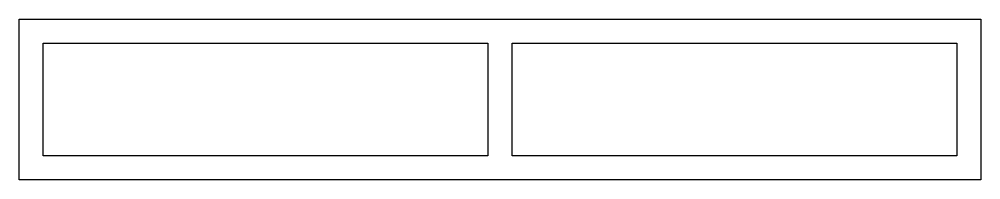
# Model space of a CAD drawing. Extents: x 702.9 to 762.9, y 428.9 to 438.9.
import ezdxf

# ---------------------------------------------------------------- set-up
doc = ezdxf.new("R2010")
doc.units = 0
doc.layers.get('0').update_dxf_attribs({"linetype": 'CONTINUOUS'})

msp = doc.modelspace()

# ---------------------------------------------------------------- linework, layer by layer
msp.add_lwpolyline([(762.938, 428.88), (702.938, 428.88), (702.938, 438.88), (762.938, 438.88), (762.938, 428.88)])
for points in [[(732.188, 430.38), (704.438, 430.38), (704.438, 437.38), (732.188, 437.38)], [(733.688, 437.38), (761.438, 437.38), (761.438, 430.38), (733.688, 430.38)]]:
    msp.add_lwpolyline(points, close=True)

doc.saveas('drawing.dxf')
